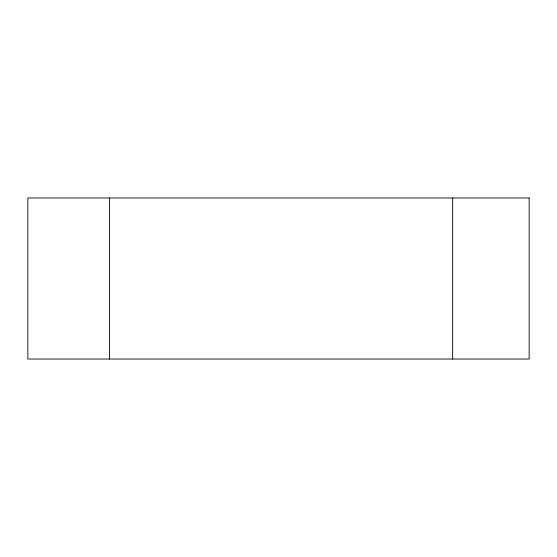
<?xml version="1.0" encoding="UTF-8"?>
<svg xmlns="http://www.w3.org/2000/svg" width="557" height="557" viewBox="0 0 557 557"><rect width="100%" height="100%" fill="white"/><g stroke="black" fill="none" stroke-linecap="round" stroke-linejoin="round"><path stroke-width="0.84" d="M452.646 197.972L452.646 359.028M109.555 197.972L109.555 359.028M529.15 197.972L27.85 197.972L27.85 359.028L529.15 359.028L529.15 197.972"/></g></svg>
